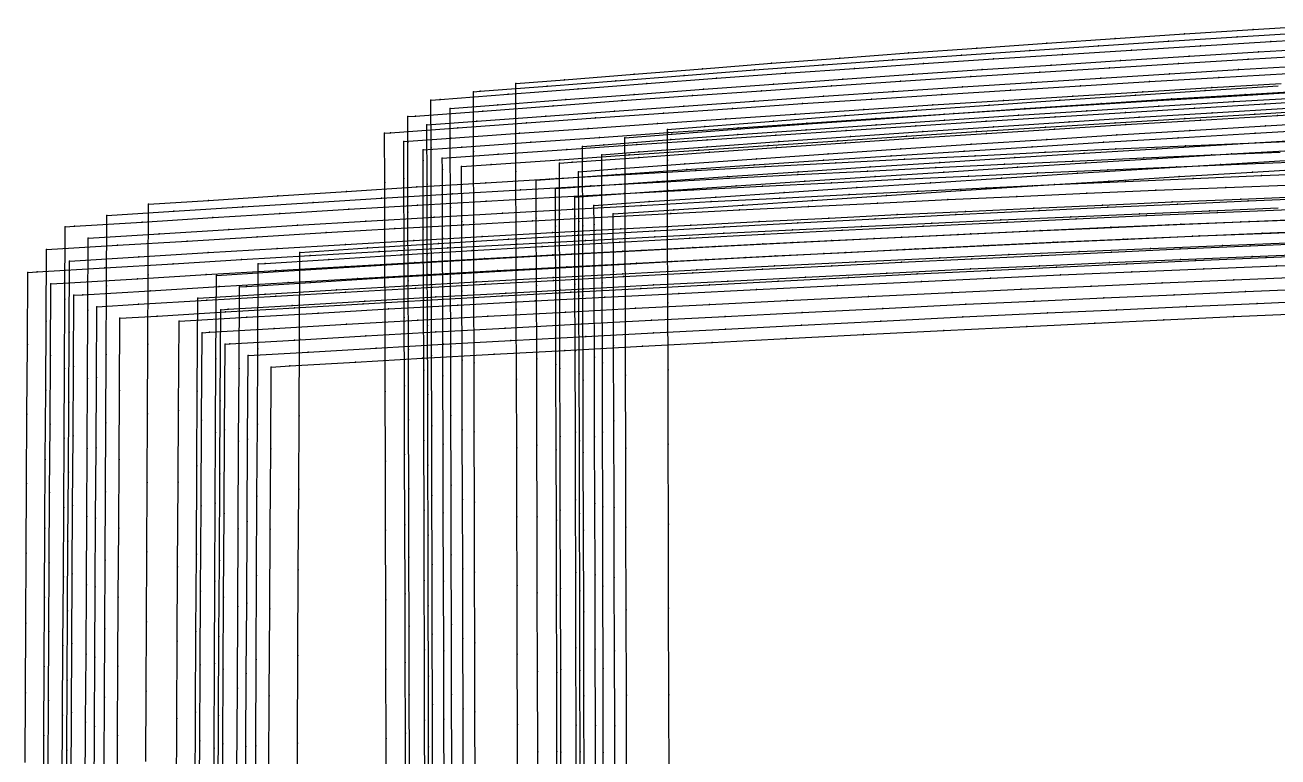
# Model space of a CAD drawing. Extents: x -2408 to 1029, y -526 to 2095.
# Drawn here: x -1812.8 to -1537.6, y 299 to 459.8 of the extents above; entities that cross this region are included whole.
import ezdxf

# ---------------------------------------------------------------- set-up
doc = ezdxf.new("R2010")
doc.units = 0

# ---------------------------------------------------------------- blocks, each defined once
blk = doc.blocks.new(' -30')
at = {"layer": '1'}
for points in [[(-1205.026964, 385.267158), (-1204.935998, 400.429605), (-1204.844877, 415.618783), (-1204.753926, 430.781236), (-1204.66297, 445.943685), (-1204.572281, 461.059603), (-1204.481313, 476.222058), (-1204.385986, 492.113686), (-1196.17848, 492.603703), (-1181.170431, 493.49977), (-1166.030079, 494.402864), (-1150.959027, 495.28427), (-1135.886847, 496.145232), (-1120.476169, 497.00946), (-1105.40235, 497.842531), (-1089.965594, 498.682535), (-1074.890334, 499.489114), (-1059.814348, 500.282085), (-1044.379318, 501.079857), (-1029.301902, 501.844968), (-1013.803816, 502.616227), (-998.724902, 503.351115), (-983.259655, 504.088096), (-968.179128, 504.789655), (-952.689583, 505.491886), (-937.607433, 506.156086)], [(-1200.249056, -135.00358), (-1200.292103, -119.713989), (-1200.335607, -104.263353), (-1200.378671, -88.973753), (-1200.421733, -73.688779), (-1200.464816, -58.399189), (-1200.507891, -43.109598), (-1200.550587, -27.947019), (-1200.593626, -12.65743), (-1200.627747, -0.536523), (-1194.125614, -0.08589), (-1179.060685, 0.957149), (-1163.826206, 2.009464), (-1148.500584, 3.061878), (-1133.339954, 4.092611), (-1118.012687, 5.120913), (-1102.898968, 6.119132), (-1087.569803, 7.117462), (-1072.409484, 8.093664), (-1057.078804, 9.069362), (-1041.792304, 10.029536), (-1026.459982, 10.979555), (-1011.357157, 11.902589)]]:
    blk.add_lwpolyline(points, dxfattribs=at)
at = {"layer": '14'}
for points in [[(-1171.703377, 393.434387), (-1171.609107, 409.149089), (-1171.49473, 428.215656), (-1171.38958, 445.744084), (-1171.283699, 463.394285), (-1171.175842, 481.373901), (-1167.054113, 481.619686), (-1152.638259, 482.463332), (-1137.95852, 483.305457), (-1122.184231, 484.194571), (-1106.716652, 485.051688), (-1089.64359, 485.98142), (-1074.320606, 486.801343), (-1058.11391, 487.653474), (-1041.128426, 488.52954), (-1023.469336, 489.421255), (-1005.241554, 490.320347), (-990.320556, 491.039364), (-975.156659, 491.753562), (-959.803647, 492.458703), (-944.31523, 493.150552)], [(-1166.960843, -140.006391), (-1167.007532, -123.429358), (-1167.053947, -106.949569), (-1167.099267, -90.858665), (-1167.14267, -75.448343), (-1167.196139, -56.464081), (-1167.242793, -39.89965), (-1167.288559, -23.650313), (-1167.324295, -10.962315), (-1153.986417, -10.037066), (-1138.871819, -9.006644), (-1123.58041, -7.978768), (-1107.341803, -6.901625), (-1091.012845, -5.832704), (-1075.270321, -4.815399), (-1058.49008, -3.74532), (-1043.045194, -2.773585), (-1026.968327, -1.775816), (-1010.335484, -0.75873)]]:
    blk.add_lwpolyline(points, dxfattribs=at)
at = {"layer": '2'}
for p in [(-1204.385986, 492.113686), (-1171.175842, 481.373901), (-1200.627747, -0.536523), (-1167.324295, -10.962315)]:
    blk.add_point(p, dxfattribs=at)
at = {"layer": '3'}
for p in [(-983.259655, 504.088096), (-968.179128, 504.789655), (-952.689583, 505.491886), (-1044.379318, 501.079857), (-1029.301902, 501.844968), (-1013.803816, 502.616227), (-998.724902, 503.351115), (-1089.965594, 498.682535), (-1074.890334, 499.489114), (-1059.814348, 500.282085), (-1150.959027, 495.28427), (-1135.886847, 496.145232), (-1120.476169, 497.00946), (-1105.40235, 497.842531), (-1196.17848, 492.603703), (-1181.170431, 493.49977), (-1166.030079, 494.402864), (-1005.241554, 490.320347), (-990.320556, 491.039364), (-975.156659, 491.753562), (-959.803647, 492.458703), (-1058.11391, 487.653474), (-1041.128426, 488.52954), (-1023.469336, 489.421255), (-1106.716652, 485.051688), (-1089.64359, 485.98142), (-1074.320606, 486.801343), (-1167.054113, 481.619686), (-1152.638259, 482.463332), (-1137.95852, 483.305457), (-1122.184231, 484.194571), (-1204.481313, 476.222058), (-1171.283699, 463.394285), (-1204.572281, 461.059603), (-1204.66297, 445.943685), (-1171.38958, 445.744084), (-1204.753926, 430.781236), (-1171.49473, 428.215656), (-1204.844877, 415.618783), (-1171.609107, 409.149089), (-1204.935998, 400.429605), (-1057.078804, 9.069362), (-1041.792304, 10.029536), (-1026.459982, 10.979555), (-1102.898968, 6.119132), (-1087.569803, 7.117462), (-1072.409484, 8.093664), (-1148.500584, 3.061878), (-1133.339954, 4.092611), (-1118.012687, 5.120913), (-1179.060685, 0.957149), (-1163.826206, 2.009464), (-1194.125614, -0.08589), (-1026.968327, -1.775816), (-1075.270321, -4.815399), (-1058.49008, -3.74532), (-1043.045194, -2.773585), (-1123.58041, -7.978768), (-1107.341803, -6.901625), (-1091.012845, -5.832704), (-1153.986417, -10.037066), (-1138.871819, -9.006644), (-1200.593626, -12.65743), (-1167.288559, -23.650313), (-1200.550587, -27.947019), (-1167.242793, -39.89965), (-1200.507891, -43.109598), (-1167.196139, -56.464081), (-1200.464816, -58.399189), (-1200.421733, -73.688779), (-1167.14267, -75.448343), (-1200.378671, -88.973753), (-1167.099267, -90.858665), (-1200.335607, -104.263353), (-1167.053947, -106.949569), (-1200.292103, -119.713989), (-1167.007532, -123.429358)]:
    blk.add_point(p, dxfattribs=at)
blk = doc.blocks.new(' -31')
at = {"layer": '1'}
for points in [[(-1210.099122, 386.326266), (-1210.008493, 401.775624), (-1209.918915, 417.046366), (-1209.828296, 432.495713), (-1209.739836, 447.577065), (-1209.64921, 463.026421), (-1209.558575, 478.475781), (-1209.467316, 494.029922), (-1200.328818, 494.571505), (-1185.329745, 495.461797), (-1170.206646, 496.361121), (-1154.867473, 497.26182), (-1139.538048, 498.139549), (-1124.20757, 498.998915), (-1109.165089, 499.828225), (-1093.833089, 500.660134), (-1078.627468, 501.470655), (-1063.293902, 502.272816), (-1048.109958, 503.052143), (-1032.774822, 503.823769), (-1017.333112, 504.584392), (-1001.996349, 505.322857), (-986.658666, 506.04357), (-971.552761, 506.735084), (-956.213389, 507.417536), (-941.164755, 508.066462)], [(-1205.323792, -136.988222), (-1205.365471, -121.953939), (-1205.407149, -106.919646), (-1205.449467, -91.652171), (-1205.491133, -76.617876), (-1205.532971, -61.521669), (-1205.574646, -46.487374), (-1205.61699, -31.217352), (-1205.658681, -16.183059), (-1205.700259, -1.180461), (-1205.707245, 1.341067), (-1193.448295, 2.198644), (-1178.379577, 3.254273), (-1162.983043, 4.333166), (-1147.523186, 5.405012), (-1132.490009, 6.425056), (-1117.027298, 7.455169), (-1101.711371, 8.462965), (-1086.246993, 9.467606), (-1071.153229, 10.433939), (-1055.686974, 11.409439), (-1040.516779, 12.352021), (-1025.048698, 13.298257), (-1009.891786, 14.210407)]]:
    blk.add_lwpolyline(points, dxfattribs=at)
at = {"layer": '14'}
for points in [[(-1176.853713, 381.346893), (-1176.75972, 397.370777), (-1176.665727, 413.39466), (-1176.574686, 428.915175), (-1176.469536, 446.841107), (-1176.363655, 464.89157), (-1176.255798, 483.278923), (-1163.036448, 484.063103), (-1148.167735, 484.924473), (-1133.325145, 485.767946), (-1118.560073, 486.592376), (-1102.100619, 487.495002), (-1087.22085, 488.29636), (-1071.395217, 489.133381), (-1054.728691, 489.997587), (-1037.326048, 490.880512), (-1019.292257, 491.773679), (-1000.732224, 492.668615), (-985.575845, 493.380141), (-970.203448, 494.083042), (-954.668895, 494.772973), (-939.025821, 495.445599)], [(-1172.040799, -140.184737), (-1172.087488, -123.340077), (-1172.133903, -106.594213), (-1172.179223, -90.243531), (-1172.222626, -74.58442), (-1172.263291, -59.913282), (-1172.311831, -42.400832), (-1172.352095, -27.874221), (-1172.392714, -13.219534), (-1172.404251, -9.057315), (-1160.274824, -8.206082), (-1145.634229, -7.198198), (-1130.655726, -6.183426), (-1114.655925, -5.115705), (-1098.504616, -4.053958), (-1082.890155, -3.042497), (-1066.209824, -1.97821), (-1050.829194, -1.011836), (-1034.794891, -0.020003), (-1018.182785, 0.99029)]]:
    blk.add_lwpolyline(points, dxfattribs=at)
at = {"layer": '2'}
for p in [(-1209.467316, 494.029922), (-1176.255798, 483.278923), (-1205.707245, 1.341067), (-1172.404251, -9.057315)]:
    blk.add_point(p, dxfattribs=at)
at = {"layer": '3'}
for p in [(-971.552761, 506.735084), (-956.213389, 507.417536), (-1032.774822, 503.823769), (-1017.333112, 504.584392), (-1001.996349, 505.322857), (-986.658666, 506.04357), (-1078.627468, 501.470655), (-1063.293902, 502.272816), (-1048.109958, 503.052143), (-1139.538048, 498.139549), (-1124.20757, 498.998915), (-1109.165089, 499.828225), (-1093.833089, 500.660134), (-1185.329745, 495.461797), (-1170.206646, 496.361121), (-1154.867473, 497.26182), (-1200.328818, 494.571505), (-1000.732224, 492.668615), (-985.575845, 493.380141), (-970.203448, 494.083042), (-954.668895, 494.772973), (-1054.728691, 489.997587), (-1037.326048, 490.880512), (-1019.292257, 491.773679), (-1102.100619, 487.495002), (-1087.22085, 488.29636), (-1071.395217, 489.133381), (-1148.167735, 484.924473), (-1133.325145, 485.767946), (-1118.560073, 486.592376), (-1163.036448, 484.063103), (-1209.558575, 478.475781), (-1209.64921, 463.026421), (-1176.363655, 464.89157), (-1209.739836, 447.577065), (-1176.469536, 446.841107), (-1209.828296, 432.495713), (-1176.574686, 428.915175), (-1209.918915, 417.046366), (-1176.665727, 413.39466), (-1210.008493, 401.775624), (-1176.75972, 397.370777), (-1055.686974, 11.409439), (-1040.516779, 12.352021), (-1025.048698, 13.298257), (-1101.711371, 8.462965), (-1086.246993, 9.467606), (-1071.153229, 10.433939), (-1132.490009, 6.425056), (-1117.027298, 7.455169), (-1178.379577, 3.254273), (-1162.983043, 4.333166), (-1147.523186, 5.405012), (-1193.448295, 2.198644), (-1205.700259, -1.180461), (-1066.209824, -1.97821), (-1050.829194, -1.011836), (-1034.794891, -0.020003), (-1114.655925, -5.115705), (-1098.504616, -4.053958), (-1082.890155, -3.042497), (-1160.274824, -8.206082), (-1145.634229, -7.198198), (-1130.655726, -6.183426), (-1172.392714, -13.219534), (-1205.658681, -16.183059), (-1172.352095, -27.874221), (-1205.61699, -31.217352), (-1172.311831, -42.400832), (-1205.574646, -46.487374), (-1172.263291, -59.913282), (-1205.532971, -61.521669), (-1205.491133, -76.617876), (-1172.222626, -74.58442), (-1172.179223, -90.243531), (-1205.449467, -91.652171), (-1205.407149, -106.919646), (-1172.133903, -106.594213), (-1205.365471, -121.953939), (-1172.087488, -123.340077)]:
    blk.add_point(p, dxfattribs=at)
blk = doc.blocks.new(' -32')
at = {"layer": '1'}
for points in [[(-1215.162622, 388.949294), (-1215.074983, 404.221944), (-1214.987691, 419.434947), (-1214.900055, 434.707608), (-1214.813796, 449.738663), (-1214.726138, 465.011327), (-1214.63848, 480.283989), (-1214.548645, 495.938377), (-1212.53932, 496.057394), (-1197.805738, 496.930225), (-1182.631949, 497.829356), (-1167.485564, 498.725319), (-1152.226365, 499.616176), (-1136.81103, 500.493852), (-1121.549424, 501.342838), (-1106.260424, 502.178393), (-1090.997301, 502.997811), (-1075.76967, 503.799547), (-1060.504846, 504.587074), (-1045.049074, 505.367892), (-1029.782581, 506.122311), (-1014.763231, 506.847463), (-999.494983, 507.566499), (-984.135746, 508.270447), (-968.865657, 508.949983), (-953.594925, 509.607993), (-938.322926, 510.243036)], [(-1210.402522, -137.589816), (-1210.444728, -122.123822), (-1210.486932, -106.657838), (-1210.528462, -91.436508), (-1210.570655, -75.970504), (-1210.612486, -60.636584), (-1210.654677, -45.1706), (-1210.696988, -29.660098), (-1210.739187, -14.194114), (-1210.780326, 0.875778), (-1210.786667, 3.198063), (-1202.287103, 3.807509), (-1187.123322, 4.891807), (-1172.039516, 5.964965), (-1156.995739, 7.022234), (-1141.560433, 8.083185), (-1126.513523, 9.094761), (-1111.396355, 10.096129), (-1096.34761, 11.079842), (-1080.866221, 12.075616), (-1065.815472, 13.027221), (-1050.673143, 13.968925), (-1035.620396, 14.889368), (-1020.483334, 15.798457)]]:
    blk.add_lwpolyline(points, dxfattribs=at)
at = {"layer": '14'}
for points in [[(-1181.933745, 380.991544), (-1181.839752, 397.370762), (-1181.745759, 413.749971), (-1181.654719, 429.614649), (-1181.549568, 447.938087), (-1181.443688, 466.388815), (-1181.335831, 485.183907), (-1180.323411, 485.2454), (-1166.12605, 486.089169), (-1150.447341, 486.997656), (-1135.02506, 487.872652), (-1119.797821, 488.720069), (-1102.90801, 489.641587), (-1087.693784, 490.455305), (-1071.555496, 491.301394), (-1054.597853, 492.171179), (-1036.925759, 493.055977), (-1018.643921, 493.947115), (-1003.6498, 494.658762), (-988.386214, 495.364467), (-972.90666, 496.059794), (-957.264855, 496.740298), (-941.514519, 497.401533)], [(-1177.120831, -140.363089), (-1177.16752, -123.250802), (-1177.213936, -106.2389), (-1177.259256, -89.62844), (-1177.302659, -73.720537), (-1177.343323, -58.816287), (-1177.391864, -41.025596), (-1177.432128, -26.268183), (-1177.472747, -11.38067), (-1177.484283, -7.152315), (-1171.534964, -6.727546), (-1156.948361, -5.70614), (-1141.999308, -4.679547), (-1126.916285, -3.661209), (-1111.495954, -2.636882), (-1096.456351, -1.653606), (-1080.280263, -0.613167), (-1065.282785, 0.335568), (-1049.577514, 1.312469), (-1033.240274, 2.310251), (-1016.346685, 3.321644)]]:
    blk.add_lwpolyline(points, dxfattribs=at)
at = {"layer": '2'}
for p in [(-1214.548645, 495.938377), (-1181.335831, 485.183907), (-1210.786667, 3.198063), (-1177.484283, -7.152315)]:
    blk.add_point(p, dxfattribs=at)
at = {"layer": '3'}
for p in [(-953.594925, 509.607993), (-1014.763231, 506.847463), (-999.494983, 507.566499), (-984.135746, 508.270447), (-968.865657, 508.949983), (-1075.76967, 503.799547), (-1060.504846, 504.587074), (-1045.049074, 505.367892), (-1029.782581, 506.122311), (-1121.549424, 501.342838), (-1106.260424, 502.178393), (-1090.997301, 502.997811), (-1167.485564, 498.725319), (-1152.226365, 499.616176), (-1136.81103, 500.493852), (-1212.53932, 496.057394), (-1197.805738, 496.930225), (-1182.631949, 497.829356), (-988.386214, 495.364467), (-972.90666, 496.059794), (-957.264855, 496.740298), (-1036.925759, 493.055977), (-1018.643921, 493.947115), (-1003.6498, 494.658762), (-1087.693784, 490.455305), (-1071.555496, 491.301394), (-1054.597853, 492.171179), (-1150.447341, 486.997656), (-1135.02506, 487.872652), (-1119.797821, 488.720069), (-1102.90801, 489.641587), (-1180.323411, 485.2454), (-1166.12605, 486.089169), (-1214.63848, 480.283989), (-1214.726138, 465.011327), (-1181.443688, 466.388815), (-1214.813796, 449.738663), (-1181.549568, 447.938087), (-1214.900055, 434.707608), (-1181.654719, 429.614649), (-1214.987691, 419.434947), (-1181.745759, 413.749971), (-1215.074983, 404.221944), (-1181.839752, 397.370762), (-1050.673143, 13.968925), (-1035.620396, 14.889368), (-1096.34761, 11.079842), (-1080.866221, 12.075616), (-1065.815472, 13.027221), (-1126.513523, 9.094761), (-1111.396355, 10.096129), (-1172.039516, 5.964965), (-1156.995739, 7.022234), (-1141.560433, 8.083185), (-1202.287103, 3.807509), (-1187.123322, 4.891807), (-1210.780326, 0.875778), (-1065.282785, 0.335568), (-1049.577514, 1.312469), (-1033.240274, 2.310251), (-1111.495954, -2.636882), (-1096.456351, -1.653606), (-1080.280263, -0.613167), (-1141.999308, -4.679547), (-1126.916285, -3.661209), (-1171.534964, -6.727546), (-1156.948361, -5.70614), (-1177.472747, -11.38067), (-1210.739187, -14.194114), (-1177.432128, -26.268183), (-1210.696988, -29.660098), (-1177.391864, -41.025596), (-1210.654677, -45.1706), (-1177.343323, -58.816287), (-1210.612486, -60.636584), (-1177.302659, -73.720537), (-1210.570655, -75.970504), (-1177.259256, -89.62844), (-1210.528462, -91.436508), (-1210.486932, -106.657838), (-1177.213936, -106.2389), (-1210.444728, -122.123822), (-1177.16752, -123.250802)]:
    blk.add_point(p, dxfattribs=at)
blk = doc.blocks.new(' -33')
at = {"layer": '1'}
for points in [[(-1220.228897, 391.207077), (-1220.144228, 406.283063), (-1220.059185, 421.425605), (-1219.974514, 436.501598), (-1219.887786, 451.941431), (-1219.80309, 467.017422), (-1219.718409, 482.09341), (-1219.630127, 497.817612), (-1215.56185, 498.062804), (-1200.562041, 498.964551), (-1185.525824, 499.864683), (-1170.202165, 500.774517), (-1155.017785, 501.660119), (-1139.691865, 502.531111), (-1124.364735, 503.382104), (-1109.373315, 504.199015), (-1094.04456, 505.018516), (-1078.620893, 505.826024), (-1063.290345, 506.611353), (-1048.180048, 507.368379), (-1032.847743, 508.118727), (-1017.677248, 508.842749), (-1002.343066, 509.555132), (-986.83478, 510.254729), (-971.498689, 510.924751), (-956.48809, 511.558167), (-941.15004, 512.181049)], [(-1215.476409, -140.004553), (-1215.516961, -124.902318), (-1215.558648, -109.378675), (-1215.599216, -94.276419), (-1215.639794, -79.174183), (-1215.681345, -63.71205), (-1215.721925, -48.609813), (-1215.762402, -33.541107), (-1215.802962, -18.438851), (-1215.844353, -3.030289), (-1215.866241, 5.11574), (-1205.537325, 5.851105), (-1190.44015, 6.924984), (-1175.367144, 7.995606), (-1160.186074, 9.066725), (-1145.116056, 10.111526), (-1129.932057, 11.140324), (-1114.849326, 12.142255), (-1099.662844, 13.133752), (-1084.175492, 14.127343), (-1068.986788, 15.084432), (-1053.586207, 16.036767), (-1038.395303, 16.957794), (-1023.205807, 17.860224)]]:
    blk.add_lwpolyline(points, dxfattribs=at)
at = {"layer": '14'}
for points in [[(-1187.013778, 380.636197), (-1186.919785, 397.37074), (-1186.825791, 414.105274), (-1186.734751, 430.314125), (-1186.629601, 449.035064), (-1186.52372, 467.886061), (-1186.415863, 487.08889), (-1184.780501, 487.188628), (-1170.61281, 488.033378), (-1154.678396, 488.958599), (-1139.060151, 489.845259), (-1123.666638, 490.701297), (-1106.611977, 491.62981), (-1091.261222, 492.44788), (-1074.987079, 493.29677), (-1057.894196, 494.16761), (-1040.087221, 495.051533), (-1021.670802, 495.939669), (-1006.569218, 496.64725), (-991.198071, 497.347313), (-975.611087, 498.035312), (-959.861696, 498.706712), (-944.003629, 499.356965)], [(-1182.185381, -146.304561), (-1182.231979, -128.958626), (-1182.278577, -111.612691), (-1182.324354, -94.572561), (-1182.368487, -78.144041), (-1182.410156, -62.632936), (-1182.460461, -43.907103), (-1182.502976, -28.080743), (-1182.542201, -13.479504), (-1182.564316, -5.247315), (-1174.929201, -4.697053), (-1160.223213, -3.660386), (-1144.75197, -2.592847), (-1129.258515, -1.544077), (-1113.4879, -0.495977), (-1098.151935, 0.50504), (-1081.693632, 1.559574), (-1066.460696, 2.517314), (-1050.530637, 3.499808), (-1033.979155, 4.499487), (-1016.881948, 5.50878)]]:
    blk.add_lwpolyline(points, dxfattribs=at)
at = {"layer": '2'}
for p in [(-1219.630127, 497.817612), (-1186.415863, 487.08889), (-1215.866241, 5.11574), (-1182.564316, -5.247315)]:
    blk.add_point(p, dxfattribs=at)
at = {"layer": '3'}
for p in [(-1002.343066, 509.555132), (-986.83478, 510.254729), (-971.498689, 510.924751), (-956.48809, 511.558167), (-1063.290345, 506.611353), (-1048.180048, 507.368379), (-1032.847743, 508.118727), (-1017.677248, 508.842749), (-1109.373315, 504.199015), (-1094.04456, 505.018516), (-1078.620893, 505.826024), (-1170.202165, 500.774517), (-1155.017785, 501.660119), (-1139.691865, 502.531111), (-1124.364735, 503.382104), (-1215.56185, 498.062804), (-1200.562041, 498.964551), (-1185.525824, 499.864683), (-975.611087, 498.035312), (-959.861696, 498.706712), (-1021.670802, 495.939669), (-1006.569218, 496.64725), (-991.198071, 497.347313), (-1074.987079, 493.29677), (-1057.894196, 494.16761), (-1040.087221, 495.051533), (-1139.060151, 489.845259), (-1123.666638, 490.701297), (-1106.611977, 491.62981), (-1091.261222, 492.44788), (-1184.780501, 487.188628), (-1170.61281, 488.033378), (-1154.678396, 488.958599), (-1219.718409, 482.09341), (-1186.52372, 467.886061), (-1219.80309, 467.017422), (-1219.887786, 451.941431), (-1186.629601, 449.035064), (-1219.974514, 436.501598), (-1186.734751, 430.314125), (-1220.059185, 421.425605), (-1186.825791, 414.105274), (-1220.144228, 406.283063), (-1186.919785, 397.37074), (-1038.395303, 16.957794), (-1084.175492, 14.127343), (-1068.986788, 15.084432), (-1053.586207, 16.036767), (-1129.932057, 11.140324), (-1114.849326, 12.142255), (-1099.662844, 13.133752), (-1160.186074, 9.066725), (-1145.116056, 10.111526), (-1205.537325, 5.851105), (-1190.44015, 6.924984), (-1175.367144, 7.995606), (-1050.530637, 3.499808), (-1033.979155, 4.499487), (-1098.151935, 0.50504), (-1081.693632, 1.559574), (-1066.460696, 2.517314), (-1144.75197, -2.592847), (-1129.258515, -1.544077), (-1113.4879, -0.495977), (-1215.844353, -3.030289), (-1174.929201, -4.697053), (-1160.223213, -3.660386), (-1182.542201, -13.479504), (-1215.802962, -18.438851), (-1182.502976, -28.080743), (-1215.762402, -33.541107), (-1182.460461, -43.907103), (-1215.721925, -48.609813), (-1182.410156, -62.632936), (-1215.681345, -63.71205), (-1215.639794, -79.174183), (-1182.368487, -78.144041), (-1215.599216, -94.276419), (-1182.324354, -94.572561), (-1215.558648, -109.378675), (-1182.278577, -111.612691), (-1215.516961, -124.902318), (-1182.231979, -128.958626)]:
    blk.add_point(p, dxfattribs=at)
blk = doc.blocks.new(' -34')
at = {"layer": '1'}
for points in [[(-1225.30381, 391.998209), (-1225.219415, 407.343914), (-1225.135094, 422.674226), (-1225.050681, 438.019934), (-1224.966269, 453.365634), (-1224.882722, 468.556119), (-1224.798333, 483.90182), (-1224.711304, 499.729614), (-1222.642335, 499.853347), (-1207.781723, 500.742214), (-1192.761726, 501.640864), (-1177.787959, 502.535036), (-1162.682264, 503.42405), (-1147.566692, 504.289323), (-1132.458243, 505.132178), (-1117.30791, 505.960792), (-1102.197784, 506.771078), (-1086.994177, 507.568903), (-1071.882223, 508.344141), (-1056.760381, 509.102106), (-1041.646554, 509.841478), (-1026.17941, 510.578531), (-1011.0637, 511.278848), (-995.683943, 511.970121), (-980.566407, 512.627608), (-965.215882, 513.271594), (-950.096284, 513.881158)], [(-1220.553238, -141.361317), (-1220.593739, -126.054878), (-1220.633985, -110.844911), (-1220.674486, -95.538453), (-1220.714982, -80.232014), (-1220.755045, -65.086689), (-1220.795531, -49.780232), (-1220.836098, -34.443505), (-1220.876595, -19.137068), (-1220.917111, -3.830611), (-1220.94574, 6.979801), (-1219.669566, 7.071949), (-1204.857706, 8.143494), (-1189.750347, 9.240099), (-1174.627318, 10.331431), (-1159.657932, 11.38808), (-1144.531327, 12.42884), (-1129.138885, 13.46712), (-1114.009684, 14.469446), (-1098.599747, 15.470669), (-1083.468048, 16.434266), (-1068.132441, 17.391459), (-1052.99834, 18.316702), (-1037.754675, 19.228593), (-1022.618181, 20.113599)]]:
    blk.add_lwpolyline(points, dxfattribs=at)
at = {"layer": '14'}
for points in [[(-1192.070397, 384.524007), (-1191.976127, 401.664205), (-1191.882595, 418.67018), (-1191.792754, 435.005096), (-1191.690141, 453.662183), (-1191.603676, 469.383348), (-1191.495819, 488.993912), (-1176.582011, 489.890794), (-1160.944126, 490.80358), (-1145.512276, 491.683291), (-1130.247445, 492.534809), (-1113.292566, 493.459759), (-1098.002736, 494.275341), (-1081.7692, 495.121965), (-1064.69649, 495.99056), (-1046.889143, 496.872056), (-1028.451691, 497.757382), (-1013.318315, 498.462305), (-997.902097, 499.15923), (-982.256557, 499.843514), (-966.435216, 500.510512), (-950.491596, 501.155579), (-930.471633, 501.924001)], [(-1187.265338, -146.571682), (-1187.311935, -128.958625), (-1187.358533, -111.345587), (-1187.40431, -94.043062), (-1187.448443, -77.361566), (-1187.490112, -61.611594), (-1187.540417, -42.597406), (-1187.582932, -26.527351), (-1187.622157, -11.701268), (-1187.644272, -3.342315), (-1184.761505, -3.130567), (-1170.050163, -2.074479), (-1154.533458, -0.988647), (-1139.768792, 0.022965), (-1124.578625, 1.043642), (-1109.698552, 2.024555), (-1093.639527, 3.062558), (-1078.709427, 4.00843), (-1063.038824, 4.981172), (-1046.703312, 5.972932), (-1029.778474, 6.975854), (-1014.859924, 7.838422)]]:
    blk.add_lwpolyline(points, dxfattribs=at)
at = {"layer": '2'}
for p in [(-1224.711304, 499.729614), (-1191.495819, 488.993912), (-1220.94574, 6.979801), (-1187.644272, -3.342315)]:
    blk.add_point(p, dxfattribs=at)
at = {"layer": '3'}
for p in [(-995.683943, 511.970121), (-980.566407, 512.627608), (-965.215882, 513.271594), (-1056.760381, 509.102106), (-1041.646554, 509.841478), (-1026.17941, 510.578531), (-1011.0637, 511.278848), (-1102.197784, 506.771078), (-1086.994177, 507.568903), (-1071.882223, 508.344141), (-1147.566692, 504.289323), (-1132.458243, 505.132178), (-1117.30791, 505.960792), (-1207.781723, 500.742214), (-1192.761726, 501.640864), (-1177.787959, 502.535036), (-1162.682264, 503.42405), (-950.491596, 501.155579), (-1222.642335, 499.853347), (-1013.318315, 498.462305), (-997.902097, 499.15923), (-982.256557, 499.843514), (-966.435216, 500.510512), (-1064.69649, 495.99056), (-1046.889143, 496.872056), (-1028.451691, 497.757382), (-1130.247445, 492.534809), (-1113.292566, 493.459759), (-1098.002736, 494.275341), (-1081.7692, 495.121965), (-1176.582011, 489.890794), (-1160.944126, 490.80358), (-1145.512276, 491.683291), (-1224.798333, 483.90182), (-1224.882722, 468.556119), (-1191.603676, 469.383348), (-1224.966269, 453.365634), (-1191.690141, 453.662183), (-1225.050681, 438.019934), (-1191.792754, 435.005096), (-1225.135094, 422.674226), (-1191.882595, 418.67018), (-1225.219415, 407.343914), (-1191.976127, 401.664205), (-1068.132441, 17.391459), (-1052.99834, 18.316702), (-1037.754675, 19.228593), (-1114.009684, 14.469446), (-1098.599747, 15.470669), (-1083.468048, 16.434266), (-1159.657932, 11.38808), (-1144.531327, 12.42884), (-1129.138885, 13.46712), (-1189.750347, 9.240099), (-1174.627318, 10.331431), (-1219.669566, 7.071949), (-1204.857706, 8.143494), (-1046.703312, 5.972932), (-1029.778474, 6.975854), (-1093.639527, 3.062558), (-1078.709427, 4.00843), (-1063.038824, 4.981172), (-1139.768792, 0.022965), (-1124.578625, 1.043642), (-1109.698552, 2.024555), (-1170.050163, -2.074479), (-1154.533458, -0.988647), (-1220.917111, -3.830611), (-1184.761505, -3.130567), (-1187.622157, -11.701268), (-1220.876595, -19.137068), (-1187.582932, -26.527351), (-1220.836098, -34.443505), (-1187.540417, -42.597406), (-1220.795531, -49.780232), (-1187.490112, -61.611594), (-1220.755045, -65.086689), (-1187.448443, -77.361566), (-1220.714982, -80.232014), (-1220.674486, -95.538453), (-1187.40431, -94.043062), (-1220.633985, -110.844911), (-1187.358533, -111.345587), (-1220.593739, -126.054878), (-1187.311935, -128.958625)]:
    blk.add_point(p, dxfattribs=at)
blk = doc.blocks.new(' -35')
at = {"layer": '1'}
for points in [[(-1220.293839, 378.888334), (-1220.211792, 394.113672), (-1220.128998, 409.476912), (-1220.046902, 424.71215), (-1219.96413, 440.075384), (-1219.882486, 455.23065), (-1219.79972, 470.593883), (-1219.716942, 485.957119), (-1219.632645, 501.598015), (-1204.408597, 502.526079), (-1189.210169, 503.452213), (-1174.054195, 504.373776), (-1159.032145, 505.274996), (-1144.02559, 506.15134), (-1129.000758, 507.005083), (-1113.588858, 507.862296), (-1098.562038, 508.68136), (-1083.182197, 509.501227), (-1068.153502, 510.28373), (-1052.913006, 511.05837), (-1037.882307, 511.803348), (-1022.850722, 512.528701), (-1007.853682, 513.231932), (-992.820145, 513.915385), (-977.453959, 514.590592), (-962.418328, 515.226969), (-947.101668, 515.848926)], [(-1215.468589, -143.34736), (-1215.509001, -127.842156), (-1215.549406, -112.336934), (-1215.589746, -96.852693), (-1215.63014, -81.347472), (-1215.670317, -65.931418), (-1215.710733, -50.426195), (-1215.750372, -35.214684), (-1215.790765, -19.70948), (-1215.831158, -4.204256), (-1215.865173, 8.849696), (-1204.897388, 9.65674), (-1189.752275, 10.769488), (-1174.687906, 11.873828), (-1159.485286, 12.979498), (-1144.032762, 14.080734), (-1128.826537, 15.135756), (-1113.466432, 16.17709), (-1098.257195, 17.187424), (-1083.095365, 18.174498), (-1067.88342, 19.144503), (-1052.843299, 20.082812), (-1037.62876, 21.010414), (-1022.317543, 21.921666)]]:
    blk.add_lwpolyline(points, dxfattribs=at)
at = {"layer": '14'}
for points in [[(-1186.990441, 384.256882), (-1186.896171, 401.753451), (-1186.802639, 419.113016), (-1186.712798, 435.787561), (-1186.610185, 454.83256), (-1186.52372, 470.880594), (-1186.415863, 490.898895), (-1184.814432, 490.999032), (-1170.6996, 491.860288), (-1154.784714, 492.80381), (-1139.174687, 493.706838), (-1123.783726, 494.577359), (-1106.727734, 495.519953), (-1091.373197, 496.348882), (-1075.092933, 497.20736), (-1057.991888, 498.086059), (-1040.174823, 498.975662), (-1021.746558, 499.866847), (-1006.634338, 500.574671), (-991.25163, 501.272774), (-975.65225, 501.956377), (-959.889795, 502.620711), (-944.017931, 503.261005)], [(-1182.185381, -146.838784), (-1182.231979, -128.958643), (-1182.278577, -111.078482), (-1182.324354, -93.513564), (-1182.368487, -76.579073), (-1182.410156, -60.59027), (-1182.448539, -45.862357), (-1182.493184, -28.731346), (-1182.535756, -12.396173), (-1182.564316, -1.437315), (-1174.333899, -0.823869), (-1159.232682, 0.272832), (-1143.487723, 1.388222), (-1127.78171, 2.476267), (-1111.832388, 3.557686), (-1096.347867, 4.585634), (-1079.75101, 5.663628), (-1064.405281, 6.638337), (-1048.370479, 7.633848), (-1031.722486, 8.641986), (-1014.537182, 9.654577)]]:
    blk.add_lwpolyline(points, dxfattribs=at)
at = {"layer": '2'}
for p in [(-1219.632645, 501.598015), (-1186.415863, 490.898895), (-1215.865173, 8.849696), (-1182.564316, -1.437315)]:
    blk.add_point(p, dxfattribs=at)
at = {"layer": '3'}
for p in [(-977.453959, 514.590592), (-962.418328, 515.226969), (-1037.882307, 511.803348), (-1022.850722, 512.528701), (-1007.853682, 513.231932), (-992.820145, 513.915385), (-1083.182197, 509.501227), (-1068.153502, 510.28373), (-1052.913006, 511.05837), (-1129.000758, 507.005083), (-1113.588858, 507.862296), (-1098.562038, 508.68136), (-1174.054195, 504.373776), (-1159.032145, 505.274996), (-1144.02559, 506.15134), (-1204.408597, 502.526079), (-1189.210169, 503.452213), (-991.25163, 501.272774), (-975.65225, 501.956377), (-959.889795, 502.620711), (-1057.991888, 498.086059), (-1040.174823, 498.975662), (-1021.746558, 499.866847), (-1006.634338, 500.574671), (-1106.727734, 495.519953), (-1091.373197, 496.348882), (-1075.092933, 497.20736), (-1154.784714, 492.80381), (-1139.174687, 493.706838), (-1123.783726, 494.577359), (-1184.814432, 490.999032), (-1170.6996, 491.860288), (-1219.716942, 485.957119), (-1219.79972, 470.593883), (-1186.52372, 470.880594), (-1219.882486, 455.23065), (-1186.610185, 454.83256), (-1219.96413, 440.075384), (-1186.712798, 435.787561), (-1220.046902, 424.71215), (-1186.802639, 419.113016), (-1220.128998, 409.476912), (-1186.896171, 401.753451), (-1220.211792, 394.113672), (-1052.843299, 20.082812), (-1037.62876, 21.010414), (-1098.257195, 17.187424), (-1083.095365, 18.174498), (-1067.88342, 19.144503), (-1144.032762, 14.080734), (-1128.826537, 15.135756), (-1113.466432, 16.17709), (-1174.687906, 11.873828), (-1159.485286, 12.979498), (-1204.897388, 9.65674), (-1189.752275, 10.769488), (-1031.722486, 8.641986), (-1079.75101, 5.663628), (-1064.405281, 6.638337), (-1048.370479, 7.633848), (-1111.832388, 3.557686), (-1096.347867, 4.585634), (-1159.232682, 0.272832), (-1143.487723, 1.388222), (-1127.78171, 2.476267), (-1174.333899, -0.823869), (-1215.831158, -4.204256), (-1182.535756, -12.396173), (-1215.790765, -19.70948), (-1182.493184, -28.731346), (-1215.750372, -35.214684), (-1182.448539, -45.862357), (-1215.710733, -50.426195), (-1182.410156, -60.59027), (-1215.670317, -65.931418), (-1182.368487, -76.579073), (-1215.63014, -81.347472), (-1182.324354, -93.513564), (-1215.589746, -96.852693), (-1215.549406, -112.336934), (-1182.278577, -111.078482), (-1215.509001, -127.842156), (-1182.231979, -128.958643)]:
    blk.add_point(p, dxfattribs=at)
blk = doc.blocks.new(' -36')
at = {"layer": '1'}
for points in [[(-1225.357679, 381.560955), (-1225.2776, 396.72502), (-1225.197379, 411.91803), (-1225.117248, 427.094918), (-1225.037032, 442.287915), (-1224.957319, 457.384576), (-1224.87709, 472.577572), (-1224.796856, 487.770568), (-1224.713821, 503.493576), (-1209.134623, 504.447577), (-1193.786732, 505.387424), (-1178.421276, 506.326394), (-1163.308766, 507.235855), (-1148.209626, 508.117945), (-1133.094141, 508.976501), (-1117.944788, 509.818553), (-1102.82729, 510.641061), (-1087.615732, 511.449416), (-1072.496244, 512.233253), (-1057.359685, 512.998348), (-1042.238218, 513.742626), (-1026.753371, 514.483145), (-1011.629774, 515.18433), (-996.22906, 515.874884), (-981.103328, 516.528873), (-965.726704, 517.167631), (-950.598815, 517.768795)], [(-1220.579563, -131.481677), (-1220.618357, -116.376231), (-1220.657257, -101.229339), (-1220.69605, -86.123893), (-1220.734759, -71.048297), (-1220.77354, -55.942852), (-1220.813252, -40.476919), (-1220.852047, -25.371473), (-1220.890837, -10.266046), (-1220.930172, 5.059131), (-1220.944672, 10.710456), (-1219.251535, 10.836842), (-1204.430475, 11.945399), (-1189.00801, 13.102936), (-1173.870296, 14.230877), (-1158.41399, 15.352952), (-1143.271855, 16.420164), (-1127.880667, 17.481198), (-1112.735519, 18.504248), (-1097.316399, 19.522706), (-1082.168241, 20.500342), (-1066.827537, 21.467786), (-1051.676464, 22.400629), (-1036.410653, 23.317033), (-1021.256825, 24.202708)]]:
    blk.add_lwpolyline(points, dxfattribs=at)
at = {"layer": '14'}
for points in [[(-1192.070397, 383.989802), (-1191.976127, 401.842742), (-1191.882595, 419.555888), (-1191.792754, 436.57006), (-1191.690141, 456.002975), (-1191.603676, 472.377881), (-1191.495819, 492.803917), (-1176.668804, 493.716524), (-1161.051805, 494.647349), (-1145.628944, 495.543388), (-1130.367293, 496.409458), (-1113.411559, 497.348659), (-1098.118332, 498.175313), (-1081.878993, 499.031804), (-1064.798309, 499.908604), (-1046.980987, 500.796192), (-1028.531809, 501.68504), (-1013.387802, 502.390632), (-997.959985, 503.086063), (-982.301969, 503.766456), (-966.467366, 504.426937), (-950.509786, 505.06263)], [(-1187.265338, -147.105886), (-1187.311935, -128.958642), (-1187.358533, -110.811379), (-1187.40431, -92.984066), (-1187.448443, -75.796599), (-1187.490112, -59.568945), (-1187.528495, -44.621003), (-1187.57314, -27.23409), (-1187.615712, -10.654885), (-1187.644272, 0.467685), (-1184.832577, 0.681603), (-1170.198083, 1.766658), (-1154.712018, 2.882182), (-1139.961434, 3.919556), (-1124.777417, 4.963983), (-1109.897921, 5.965381), (-1093.83509, 7.022345), (-1078.898377, 7.982841), (-1063.218173, 8.967748), (-1046.870382, 9.968601), (-1029.930705, 10.976945), (-1014.997467, 11.840784)]]:
    blk.add_lwpolyline(points, dxfattribs=at)
at = {"layer": '2'}
for p in [(-1224.713821, 503.493576), (-1191.495819, 492.803917), (-1220.944672, 10.710456), (-1187.644272, 0.467685)]:
    blk.add_point(p, dxfattribs=at)
at = {"layer": '3'}
for p in [(-1011.629774, 515.18433), (-996.22906, 515.874884), (-981.103328, 516.528873), (-965.726704, 517.167631), (-1072.496244, 512.233253), (-1057.359685, 512.998348), (-1042.238218, 513.742626), (-1026.753371, 514.483145), (-1117.944788, 509.818553), (-1102.82729, 510.641061), (-1087.615732, 511.449416), (-1178.421276, 506.326394), (-1163.308766, 507.235855), (-1148.209626, 508.117945), (-1133.094141, 508.976501), (-1209.134623, 504.447577), (-1193.786732, 505.387424), (-982.301969, 503.766456), (-966.467366, 504.426937), (-1046.980987, 500.796192), (-1028.531809, 501.68504), (-1013.387802, 502.390632), (-997.959985, 503.086063), (-1098.118332, 498.175313), (-1081.878993, 499.031804), (-1064.798309, 499.908604), (-1145.628944, 495.543388), (-1130.367293, 496.409458), (-1113.411559, 497.348659), (-1176.668804, 493.716524), (-1161.051805, 494.647349), (-1224.796856, 487.770568), (-1224.87709, 472.577572), (-1191.603676, 472.377881), (-1224.957319, 457.384576), (-1191.690141, 456.002975), (-1225.037032, 442.287915), (-1191.792754, 436.57006), (-1225.117248, 427.094918), (-1191.882595, 419.555888), (-1225.197379, 411.91803), (-1191.976127, 401.842742), (-1225.2776, 396.72502), (-1051.676464, 22.400629), (-1036.410653, 23.317033), (-1097.316399, 19.522706), (-1082.168241, 20.500342), (-1066.827537, 21.467786), (-1127.880667, 17.481198), (-1112.735519, 18.504248), (-1173.870296, 14.230877), (-1158.41399, 15.352952), (-1143.271855, 16.420164), (-1204.430475, 11.945399), (-1189.00801, 13.102936), (-1219.251535, 10.836842), (-1063.218173, 8.967748), (-1046.870382, 9.968601), (-1029.930705, 10.976945), (-1109.897921, 5.965381), (-1093.83509, 7.022345), (-1078.898377, 7.982841), (-1220.930172, 5.059131), (-1154.712018, 2.882182), (-1139.961434, 3.919556), (-1124.777417, 4.963983), (-1184.832577, 0.681603), (-1170.198083, 1.766658), (-1220.890837, -10.266046), (-1187.615712, -10.654885), (-1220.852047, -25.371473), (-1187.57314, -27.23409), (-1220.813252, -40.476919), (-1187.528495, -44.621003), (-1220.77354, -55.942852), (-1187.490112, -59.568945), (-1220.734759, -71.048297), (-1187.448443, -75.796599), (-1220.69605, -86.123893), (-1187.40431, -92.984066), (-1220.657257, -101.229339), (-1187.358533, -110.811379), (-1220.618357, -116.376231), (-1187.311935, -128.958642)]:
    blk.add_point(p, dxfattribs=at)
blk = doc.blocks.new(' -37')
at = {"layer": '1'}
for points in [[(-1220.265603, 383.575817), (-1220.18571, 399.006754), (-1220.108043, 414.008833), (-1220.029386, 429.20203), (-1219.951717, 444.20411), (-1219.874051, 459.206192), (-1219.794445, 474.584235), (-1219.716781, 489.586307), (-1219.635086, 505.363693), (-1204.007365, 506.337591), (-1188.730788, 507.289301), (-1173.694962, 508.223813), (-1158.658896, 509.14458), (-1143.675694, 510.035571), (-1128.636513, 510.904041), (-1113.232706, 511.773372), (-1098.191368, 512.60381), (-1082.81115, 513.432656), (-1067.767636, 514.222841), (-1052.521443, 515.002897), (-1037.475802, 515.751767), (-1022.429109, 516.479024), (-1007.421063, 517.181891), (-991.870638, 517.885272), (-976.991792, 518.533343), (-961.940697, 519.162555), (-946.781324, 519.767799)], [(-1215.499531, -131.546097), (-1215.538244, -116.246978), (-1215.577228, -100.837023), (-1215.615928, -85.537904), (-1215.654729, -70.202585), (-1215.693452, -54.903467), (-1215.731699, -39.792069), (-1215.770413, -24.492951), (-1215.809128, -9.193832), (-1215.847312, 5.891087), (-1215.864258, 12.58427), (-1205.397274, 13.379208), (-1190.494607, 14.508988), (-1175.476968, 15.644563), (-1160.255966, 16.78625), (-1144.832288, 17.918134), (-1129.607138, 19.001811), (-1114.254722, 20.065955), (-1099.02598, 21.097779), (-1083.86001, 22.102147), (-1068.628156, 23.087213), (-1053.575439, 24.036722), (-1038.340487, 24.97283), (-1023.01061, 25.889038)]]:
    blk.add_lwpolyline(points, dxfattribs=at)
at = {"layer": '14'}
for points in [[(-1186.966966, 388.257178), (-1186.872603, 406.484322), (-1186.779718, 424.426285), (-1186.691261, 441.512747), (-1186.591416, 460.798875), (-1186.508872, 476.743167), (-1186.415863, 494.7089), (-1184.849305, 494.809261), (-1170.789511, 495.68667), (-1154.895059, 496.648331), (-1139.293619, 497.567642), (-1123.90531, 498.452603), (-1106.848037, 499.409255), (-1091.489574, 500.24905), (-1075.203073, 501.117132), (-1058.093603, 502.003727), (-1040.266034, 502.89907), (-1021.82543, 503.793384), (-1006.702152, 504.501526), (-991.307494, 505.197754), (-975.695216, 505.877062), (-959.919004, 506.534451), (-944.032768, 507.164911)], [(-1182.185381, -147.373008), (-1182.231979, -128.958642), (-1182.278577, -110.544275), (-1182.324354, -92.454568), (-1182.368487, -75.014124), (-1182.410156, -58.547605), (-1182.448539, -43.379665), (-1182.493184, -25.736821), (-1182.535756, -8.913597), (-1182.564316, 2.372685), (-1174.446523, 2.998163), (-1159.396418, 4.124659), (-1143.675003, 5.269034), (-1127.97972, 6.38312), (-1112.033518, 7.487893), (-1096.547086, 8.535442), (-1079.943965, 9.631021), (-1064.589513, 10.618747), (-1048.543135, 11.624431), (-1031.880898, 12.639294)]]:
    blk.add_lwpolyline(points, dxfattribs=at)
at = {"layer": '2'}
for p in [(-1219.635086, 505.363693), (-1186.415863, 494.7089), (-1215.864258, 12.58427), (-1182.564316, 2.372685)]:
    blk.add_point(p, dxfattribs=at)
at = {"layer": '3'}
for p in [(-991.870638, 517.885272), (-976.991792, 518.533343), (-961.940697, 519.162555), (-1052.521443, 515.002897), (-1037.475802, 515.751767), (-1022.429109, 516.479024), (-1007.421063, 517.181891), (-1113.232706, 511.773372), (-1098.191368, 512.60381), (-1082.81115, 513.432656), (-1067.767636, 514.222841), (-1158.658896, 509.14458), (-1143.675694, 510.035571), (-1128.636513, 510.904041), (-1204.007365, 506.337591), (-1188.730788, 507.289301), (-1173.694962, 508.223813), (-959.919004, 506.534451), (-1021.82543, 503.793384), (-1006.702152, 504.501526), (-991.307494, 505.197754), (-975.695216, 505.877062), (-1075.203073, 501.117132), (-1058.093603, 502.003727), (-1040.266034, 502.89907), (-1123.90531, 498.452603), (-1106.848037, 499.409255), (-1091.489574, 500.24905), (-1170.789511, 495.68667), (-1154.895059, 496.648331), (-1139.293619, 497.567642), (-1184.849305, 494.809261), (-1219.716781, 489.586307), (-1186.508872, 476.743167), (-1219.794445, 474.584235), (-1186.591416, 460.798875), (-1219.874051, 459.206192), (-1219.951717, 444.20411), (-1186.691261, 441.512747), (-1220.029386, 429.20203), (-1186.779718, 424.426285), (-1220.108043, 414.008833), (-1186.872603, 406.484322), (-1220.18571, 399.006754), (-1038.340487, 24.97283), (-1083.86001, 22.102147), (-1068.628156, 23.087213), (-1053.575439, 24.036722), (-1114.254722, 20.065955), (-1099.02598, 21.097779), (-1160.255966, 16.78625), (-1144.832288, 17.918134), (-1129.607138, 19.001811), (-1190.494607, 14.508988), (-1175.476968, 15.644563), (-1205.397274, 13.379208), (-1048.543135, 11.624431), (-1096.547086, 8.535442), (-1079.943965, 9.631021), (-1064.589513, 10.618747), (-1215.847312, 5.891087), (-1127.97972, 6.38312), (-1112.033518, 7.487893), (-1174.446523, 2.998163), (-1159.396418, 4.124659), (-1143.675003, 5.269034), (-1215.809128, -9.193832), (-1182.535756, -8.913597), (-1215.770413, -24.492951), (-1182.493184, -25.736821), (-1215.731699, -39.792069), (-1182.448539, -43.379665), (-1215.693452, -54.903467), (-1182.410156, -58.547605), (-1215.654729, -70.202585), (-1182.368487, -75.014124), (-1215.615928, -85.537904), (-1182.324354, -92.454568), (-1215.577228, -100.837023), (-1182.278577, -110.544275), (-1215.538244, -116.246978), (-1182.231979, -128.958642)]:
    blk.add_point(p, dxfattribs=at)
blk = doc.blocks.new(' -38')
at = {"layer": '1'}
for points in [[(-1225.337934, 384.814959), (-1225.260932, 399.978869), (-1225.183488, 415.230232), (-1225.106659, 430.36075), (-1225.029215, 445.612122), (-1224.951775, 460.863493), (-1224.87417, 476.148673), (-1224.796733, 491.400036), (-1224.716187, 507.259979), (-1222.680089, 507.387351), (-1207.833065, 508.316289), (-1192.293818, 509.288814), (-1177.551552, 510.209183), (-1162.427795, 511.137184), (-1147.350003, 512.032926), (-1132.222907, 512.905272), (-1117.079384, 513.75869), (-1101.950102, 514.591766), (-1086.735417, 515.408392), (-1071.603849, 516.199073), (-1056.457983, 516.969013), (-1041.324197, 517.716338), (-1026.329688, 518.434202), (-1011.193701, 519.135061), (-995.775629, 519.823236), (-980.637326, 520.472347), (-965.239343, 521.103977), (-950.098657, 521.695154)], [(-1220.574312, -133.658032), (-1220.612517, -118.344855), (-1220.651062, -102.894503), (-1220.689259, -87.581308), (-1220.726965, -72.462337), (-1220.765153, -57.149142), (-1220.803645, -41.714925), (-1220.841843, -26.401728), (-1220.880053, -11.08855), (-1220.917556, 3.936561), (-1220.943756, 14.438664), (-1218.889356, 14.595998), (-1203.956414, 15.746014), (-1188.642735, 16.937492), (-1173.497947, 18.108105), (-1158.212092, 19.249603), (-1143.061437, 20.341053), (-1127.918166, 21.407411), (-1112.764263, 22.45257), (-1097.403306, 23.485684), (-1082.245818, 24.478555), (-1067.122487, 25.443929), (-1051.961764, 26.38609), (-1036.534149, 27.317586), (-1021.370139, 28.205607)]]:
    blk.add_lwpolyline(points, dxfattribs=at)
at = {"layer": '14'}
for points in [[(-1192.116886, 374.299953), (-1192.023354, 392.720268), (-1191.929084, 411.285959), (-1191.837029, 429.415522), (-1191.75014, 446.527454), (-1191.671372, 462.04025), (-1191.588828, 478.296584), (-1191.495819, 496.613922), (-1176.758678, 497.541727), (-1161.163408, 498.490427), (-1145.750012, 499.402698), (-1130.491669, 500.283272), (-1113.535209, 501.236693), (-1098.238343, 502.074426), (-1081.993039, 502.940799), (-1064.904129, 503.82584), (-1047.076502, 504.719574), (-1028.615047, 505.612026), (-1013.459997, 506.318361), (-998.020129, 507.012384), (-982.34922, 507.688985), (-966.500824, 508.343063), (-950.528719, 508.969506)], [(-1187.296362, -135.202069), (-1187.343051, -116.484004), (-1187.389193, -97.985507), (-1187.433965, -80.035926), (-1187.476547, -62.964629), (-1187.516116, -47.100932), (-1187.56277, -28.397093), (-1187.600661, -13.206334), (-1187.636807, 1.285072), (-1187.644272, 4.277685), (-1182.95604, 4.644965), (-1168.260919, 5.763353), (-1153.527822, 6.851327), (-1138.558646, 7.92844), (-1123.190065, 9.006993), (-1108.156598, 10.036338), (-1091.949537, 11.118066), (-1076.894824, 12.096911), (-1061.104472, 13.096435), (-1044.654496, 14.107573), (-1027.620986, 15.121254)]]:
    blk.add_lwpolyline(points, dxfattribs=at)
at = {"layer": '2'}
for p in [(-1224.716187, 507.259979), (-1191.495819, 496.613922), (-1220.943756, 14.438664), (-1187.644272, 4.277685)]:
    blk.add_point(p, dxfattribs=at)
at = {"layer": '3'}
for p in [(-980.637326, 520.472347), (-965.239343, 521.103977), (-1041.324197, 517.716338), (-1026.329688, 518.434202), (-1011.193701, 519.135061), (-995.775629, 519.823236), (-1101.950102, 514.591766), (-1086.735417, 515.408392), (-1071.603849, 516.199073), (-1056.457983, 516.969013), (-1147.350003, 512.032926), (-1132.222907, 512.905272), (-1117.079384, 513.75869), (-1192.293818, 509.288814), (-1177.551552, 510.209183), (-1162.427795, 511.137184), (-1222.680089, 507.387351), (-1207.833065, 508.316289), (-1013.459997, 506.318361), (-998.020129, 507.012384), (-982.34922, 507.688985), (-966.500824, 508.343063), (-1064.904129, 503.82584), (-1047.076502, 504.719574), (-1028.615047, 505.612026), (-1113.535209, 501.236693), (-1098.238343, 502.074426), (-1081.993039, 502.940799), (-1161.163408, 498.490427), (-1145.750012, 499.402698), (-1130.491669, 500.283272), (-1176.758678, 497.541727), (-1224.796733, 491.400036), (-1224.87417, 476.148673), (-1191.588828, 478.296584), (-1224.951775, 460.863493), (-1191.671372, 462.04025), (-1191.75014, 446.527454), (-1225.029215, 445.612122), (-1225.106659, 430.36075), (-1191.837029, 429.415522), (-1225.183488, 415.230232), (-1191.929084, 411.285959), (-1225.260932, 399.978869), (-1192.023354, 392.720268), (-1067.122487, 25.443929), (-1051.961764, 26.38609), (-1036.534149, 27.317586), (-1112.764263, 22.45257), (-1097.403306, 23.485684), (-1082.245818, 24.478555), (-1143.061437, 20.341053), (-1127.918166, 21.407411), (-1188.642735, 16.937492), (-1173.497947, 18.108105), (-1158.212092, 19.249603), (-1218.889356, 14.595998), (-1203.956414, 15.746014), (-1044.654496, 14.107573), (-1091.949537, 11.118066), (-1076.894824, 12.096911), (-1061.104472, 13.096435), (-1123.190065, 9.006993), (-1108.156598, 10.036338), (-1168.260919, 5.763353), (-1153.527822, 6.851327), (-1138.558646, 7.92844), (-1220.917556, 3.936561), (-1182.95604, 4.644965), (-1187.636807, 1.285072), (-1220.880053, -11.08855), (-1187.600661, -13.206334), (-1220.841843, -26.401728), (-1187.56277, -28.397093), (-1220.803645, -41.714925), (-1187.516116, -47.100932), (-1220.765153, -57.149142), (-1187.476547, -62.964629), (-1220.726965, -72.462337), (-1187.433965, -80.035926), (-1220.689259, -87.581308), (-1187.389193, -97.985507), (-1220.651062, -102.894503), (-1187.343051, -116.484004), (-1220.612517, -118.344855)]:
    blk.add_point(p, dxfattribs=at)
blk = doc.blocks.new(' -39')
at = {"layer": '1'}
for points in [[(-1220.239665, 388.239574), (-1220.164597, 403.309136), (-1220.089676, 418.347741), (-1220.014832, 433.370096), (-1219.939906, 448.408704), (-1219.864243, 463.594548), (-1219.789312, 478.63316), (-1219.714383, 493.671775), (-1219.637375, 509.128494), (-1204.904121, 510.067242), (-1189.752901, 511.032148), (-1174.341538, 512.011266), (-1159.291989, 512.952831), (-1143.830576, 513.890144), (-1128.777539, 514.774001), (-1113.381342, 515.656007), (-1098.325862, 516.498383), (-1082.94434, 517.336882), (-1067.886513, 518.135369), (-1052.633303, 518.921573), (-1037.57316, 519.675006), (-1022.511864, 520.404864), (-1007.491623, 521.108175), (-991.925849, 521.809886), (-977.031719, 522.454122), (-961.965625, 523.077061)], [(-1215.49018, -135.420025), (-1215.52831, -119.915062), (-1215.56557, -104.758742), (-1215.603683, -89.253761), (-1215.641486, -73.880767), (-1215.679628, -58.375805), (-1215.716844, -43.243613), (-1215.754956, -27.738632), (-1215.792816, -12.339033), (-1215.830961, 3.165948), (-1215.863342, 16.322267), (-1214.400168, 16.436506), (-1199.634454, 17.589727), (-1184.607403, 18.763363), (-1169.554804, 19.932009), (-1154.101346, 21.113915), (-1139.045236, 22.237154), (-1123.753933, 23.340183), (-1108.692828, 24.393715), (-1093.646878, 25.421887), (-1078.582488, 26.426997), (-1063.183124, 27.426201), (-1048.115116, 28.375707), (-1032.733766, 29.316476)]]:
    blk.add_lwpolyline(points, dxfattribs=at)
at = {"layer": '14'}
for points in [[(-1187.03693, 373.857078), (-1186.943398, 392.630982), (-1186.849128, 411.553043), (-1186.757073, 430.030605), (-1186.670184, 447.471004), (-1186.591416, 463.281582), (-1186.508872, 479.849961), (-1186.415863, 498.518906), (-1184.885073, 498.619314), (-1170.882551, 499.51251), (-1155.009376, 500.492149), (-1139.416886, 501.427657), (-1124.03143, 502.327011), (-1106.972872, 503.297701), (-1091.610398, 504.148363), (-1075.317421, 505.026075), (-1058.199193, 505.92061), (-1040.36077, 506.821752), (-1021.907402, 507.719274), (-1006.772647, 508.427815), (-991.365503, 509.122261), (-975.739825, 509.797379), (-959.949469, 510.447933)], [(-1182.216406, -135.291318), (-1182.263095, -116.305628), (-1182.309237, -97.542643), (-1182.354009, -79.336424), (-1182.396591, -62.021029), (-1182.43616, -45.930518), (-1182.471896, -31.398949), (-1182.51216, -15.025936), (-1182.547886, -0.49849), (-1182.564316, 6.182685), (-1172.301562, 6.996119), (-1157.198937, 8.154164), (-1142.400325, 9.256248), (-1126.493208, 10.40933), (-1110.368799, 11.546817), (-1094.734118, 12.620476), (-1077.992616, 13.738429), (-1062.525363, 14.741959), (-1046.374204, 15.759285), (-1029.615329, 16.781028)]]:
    blk.add_lwpolyline(points, dxfattribs=at)
at = {"layer": '2'}
for p in [(-1219.637375, 509.128494), (-1186.415863, 498.518906), (-1215.863342, 16.322267), (-1182.564316, 6.182685)]:
    blk.add_point(p, dxfattribs=at)
at = {"layer": '3'}
for p in [(-1022.511864, 520.404864), (-1007.491623, 521.108175), (-991.925849, 521.809886), (-977.031719, 522.454122), (-1082.94434, 517.336882), (-1067.886513, 518.135369), (-1052.633303, 518.921573), (-1037.57316, 519.675006), (-1128.777539, 514.774001), (-1113.381342, 515.656007), (-1098.325862, 516.498383), (-1174.341538, 512.011266), (-1159.291989, 512.952831), (-1143.830576, 513.890144), (-1204.904121, 510.067242), (-1189.752901, 511.032148), (-991.365503, 509.122261), (-975.739825, 509.797379), (-1040.36077, 506.821752), (-1021.907402, 507.719274), (-1006.772647, 508.427815), (-1091.610398, 504.148363), (-1075.317421, 505.026075), (-1058.199193, 505.92061), (-1139.416886, 501.427657), (-1124.03143, 502.327011), (-1106.972872, 503.297701), (-1184.885073, 498.619314), (-1170.882551, 499.51251), (-1155.009376, 500.492149), (-1219.714383, 493.671775), (-1186.508872, 479.849961), (-1219.789312, 478.63316), (-1219.864243, 463.594548), (-1186.591416, 463.281582), (-1219.939906, 448.408704), (-1186.670184, 447.471004), (-1220.014832, 433.370096), (-1186.757073, 430.030605), (-1220.089676, 418.347741), (-1186.849128, 411.553043), (-1220.164597, 403.309136), (-1186.943398, 392.630982), (-1048.115116, 28.375707), (-1093.646878, 25.421887), (-1078.582488, 26.426997), (-1063.183124, 27.426201), (-1139.045236, 22.237154), (-1123.753933, 23.340183), (-1108.692828, 24.393715), (-1169.554804, 19.932009), (-1154.101346, 21.113915), (-1199.634454, 17.589727), (-1184.607403, 18.763363), (-1214.400168, 16.436506), (-1062.525363, 14.741959), (-1046.374204, 15.759285), (-1110.368799, 11.546817), (-1094.734118, 12.620476), (-1077.992616, 13.738429), (-1142.400325, 9.256248), (-1126.493208, 10.40933), (-1172.301562, 6.996119), (-1157.198937, 8.154164), (-1215.830961, 3.165948), (-1182.547886, -0.49849), (-1215.792816, -12.339033), (-1182.51216, -15.025936), (-1215.754956, -27.738632), (-1182.471896, -31.398949), (-1215.716844, -43.243613), (-1182.43616, -45.930518), (-1215.679628, -58.375805), (-1182.396591, -62.021029), (-1215.641486, -73.880767), (-1182.354009, -79.336424), (-1215.603683, -89.253761), (-1182.309237, -97.542643), (-1215.56557, -104.758742), (-1182.263095, -116.305628), (-1215.52831, -119.915062)]:
    blk.add_point(p, dxfattribs=at)
blk = doc.blocks.new(' -40')
at = {"layer": '1'}
for points in [[(-1215.157323, 388.538695), (-1215.081892, 403.962666), (-1215.007202, 419.23697), (-1214.932091, 434.59987), (-1214.857418, 449.874178), (-1214.783726, 464.946556), (-1214.70903, 480.220858), (-1214.634339, 495.495164), (-1214.558563, 510.996933), (-1201.407895, 511.849766), (-1186.143112, 512.839118), (-1171.128228, 513.810331), (-1155.661205, 514.796451), (-1140.489854, 515.73353), (-1125.019021, 516.658053), (-1109.826815, 517.543047), (-1094.35332, 518.422751), (-1079.130264, 519.265241), (-1063.65411, 520.097639), (-1048.533105, 520.887378), (-1033.054434, 521.671128), (-1017.643131, 522.425601), (-1002.161854, 523.156336), (-986.867505, 523.850157), (-971.383609, 524.522598), (-956.137615, 525.15341)], [(-1210.404626, -137.786223), (-1210.441334, -122.652295), (-1210.478716, -107.239723), (-1210.515419, -92.105795), (-1210.551962, -77.036087), (-1210.588659, -61.90216), (-1210.625356, -46.768252), (-1210.662654, -31.38845), (-1210.699351, -16.254542), (-1210.735922, -1.169271), (-1210.772329, 13.836454), (-1210.782852, 18.169942), (-1200.051364, 19.027275), (-1184.790076, 20.246775), (-1169.772207, 21.442232), (-1154.632516, 22.631329), (-1139.611318, 23.784631), (-1124.56748, 24.904389), (-1109.540945, 25.985681), (-1094.177839, 27.061243), (-1079.147604, 28.088644), (-1063.914468, 29.101843), (-1048.880426, 30.071991), (-1033.40452, 31.040037)]]:
    blk.add_lwpolyline(points, dxfattribs=at)
at = {"layer": '14'}
for points in [[(-1181.956898, 373.414223), (-1181.863366, 392.541697), (-1181.769096, 411.820128), (-1181.67704, 430.645698), (-1181.590152, 448.414563), (-1181.511384, 464.522911), (-1181.42884, 481.403337), (-1181.335831, 500.423889), (-1166.480586, 501.390987), (-1150.885072, 502.370568), (-1135.498077, 503.30981), (-1120.282256, 504.214421), (-1103.387803, 505.19182), (-1088.158287, 506.048867), (-1071.99521, 506.933419), (-1055.003948, 507.835009), (-1037.290129, 508.743158), (-1018.959187, 509.647397), (-1003.920956, 510.360938), (-988.609299, 511.059912), (-973.07823, 511.738958), (-957.381842, 512.39271)], [(-1177.136374, -135.380573), (-1177.183063, -116.127256), (-1177.229205, -97.099785), (-1177.273977, -78.636927), (-1177.316558, -61.077451), (-1177.356128, -44.760124), (-1177.391864, -30.023715), (-1177.432128, -13.419889), (-1177.467853, 1.312332), (-1177.484283, 8.087685), (-1169.301249, 8.752406), (-1154.209138, 9.93857), (-1138.462462, 11.137364), (-1122.7519, 12.299374), (-1106.797694, 13.446884), (-1091.309266, 14.53047), (-1074.709878, 15.658796), (-1059.363768, 16.671397), (-1043.331022, 17.697453)]]:
    blk.add_lwpolyline(points, dxfattribs=at)
at = {"layer": '2'}
for p in [(-1214.558563, 510.996933), (-1181.335831, 500.423889), (-1210.782852, 18.169942), (-1177.484283, 8.087685)]:
    blk.add_point(p, dxfattribs=at)
at = {"layer": '3'}
for p in [(-1002.161854, 523.156336), (-986.867505, 523.850157), (-971.383609, 524.522598), (-1063.65411, 520.097639), (-1048.533105, 520.887378), (-1033.054434, 521.671128), (-1017.643131, 522.425601), (-1109.826815, 517.543047), (-1094.35332, 518.422751), (-1079.130264, 519.265241), (-1155.661205, 514.796451), (-1140.489854, 515.73353), (-1125.019021, 516.658053), (-1201.407895, 511.849766), (-1186.143112, 512.839118), (-1171.128228, 513.810331), (-973.07823, 511.738958), (-1018.959187, 509.647397), (-1003.920956, 510.360938), (-988.609299, 511.059912), (-1071.99521, 506.933419), (-1055.003948, 507.835009), (-1037.290129, 508.743158), (-1120.282256, 504.214421), (-1103.387803, 505.19182), (-1088.158287, 506.048867), (-1166.480586, 501.390987), (-1150.885072, 502.370568), (-1135.498077, 503.30981), (-1214.634339, 495.495164), (-1214.70903, 480.220858), (-1181.42884, 481.403337), (-1214.783726, 464.946556), (-1181.511384, 464.522911), (-1214.857418, 449.874178), (-1181.590152, 448.414563), (-1214.932091, 434.59987), (-1181.67704, 430.645698), (-1215.007202, 419.23697), (-1181.769096, 411.820128), (-1215.081892, 403.962666), (-1181.863366, 392.541697), (-1079.147604, 28.088644), (-1063.914468, 29.101843), (-1048.880426, 30.071991), (-1124.56748, 24.904389), (-1109.540945, 25.985681), (-1094.177839, 27.061243), (-1154.632516, 22.631329), (-1139.611318, 23.784631), (-1184.790076, 20.246775), (-1169.772207, 21.442232), (-1200.051364, 19.027275), (-1059.363768, 16.671397), (-1210.772329, 13.836454), (-1091.309266, 14.53047), (-1074.709878, 15.658796), (-1138.462462, 11.137364), (-1122.7519, 12.299374), (-1106.797694, 13.446884), (-1169.301249, 8.752406), (-1154.209138, 9.93857), (-1177.467853, 1.312332), (-1210.735922, -1.169271), (-1177.432128, -13.419889), (-1210.699351, -16.254542), (-1177.391864, -30.023715), (-1210.662654, -31.38845), (-1210.625356, -46.768252), (-1177.356128, -44.760124), (-1210.588659, -61.90216), (-1177.316558, -61.077451), (-1210.551962, -77.036087), (-1177.273977, -78.636927), (-1210.515419, -92.105795), (-1177.229205, -97.099785), (-1210.478716, -107.239723), (-1177.183063, -116.127256), (-1210.441334, -122.652295)]:
    blk.add_point(p, dxfattribs=at)

msp = doc.modelspace()

# ---------------------------------------------------------------- block references
at = {"layer": '1'}
for name, p in [(' -32', (-514.58038, 429.196867)), (' -34', (-512.877729, 429.098086)), (' -33', (-513.729155, 429.147803)), (' -36', (-507.788996, 429.001375)), (' -35', (-508.640982, 429.051384)), (' -31', (-515.430888, 429.247568)), (' -37', (-503.551747, 428.953571)), (' -30', (-516.281493, 429.297884)), (' -38', (-502.699294, 428.903101)), (' -39', (-498.461818, 428.854057)), (' -40', (-494.224148, 428.804325)), (' -40', (-571.08619, -90.544825)), (' -36', (-583.359915, -93.009197)), (' -38', (-579.253783, -91.775472)), (' -35', (-583.382004, -93.626476)), (' -32', (-587.506908, -95.474868)), (' -37', (-579.276546, -92.393365)), (' -39', (-575.170005, -91.15992)), (' -34', (-587.46481, -94.242756)), (' -33', (-587.486083, -94.859148)), (' -31', (-587.527219, -96.089244)), (' -30', (-587.547006, -96.703028))]:
    msp.add_blockref(name, p, dxfattribs=at)

doc.saveas('drawing.dxf')
